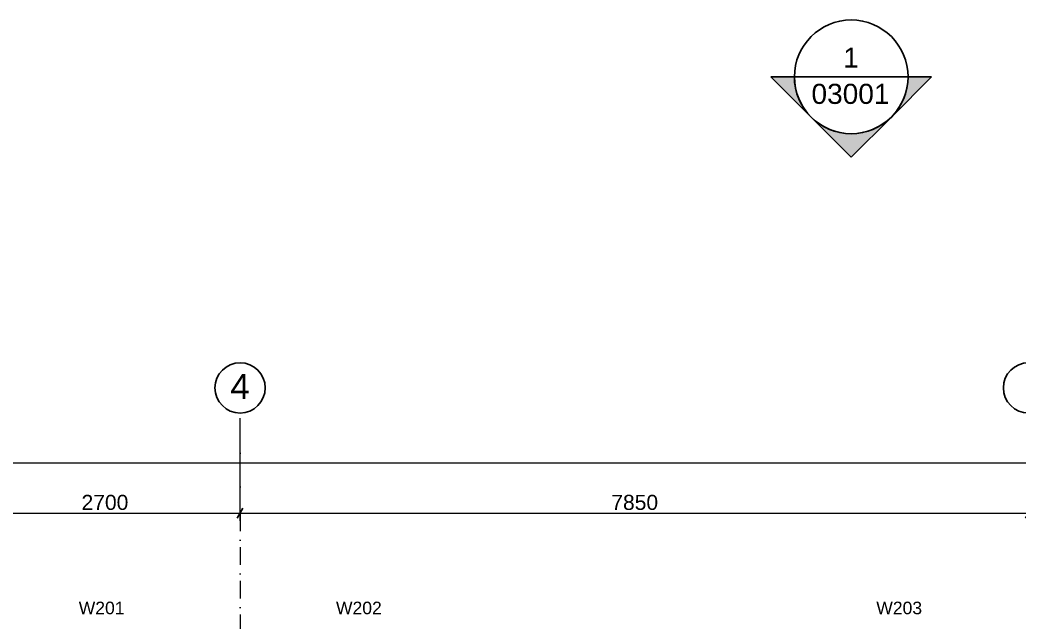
# Model space of a CAD drawing. Header units: millimetres. Extents: x -14278 to 103595, y -22378 to 34603.
# Drawn here: x 68198 to 78146, y -2077 to 3914 of the extents above; entities that cross this region are included whole.
import ezdxf
from ezdxf.enums import TextEntityAlignment as Align

# ---------------------------------------------------------------- set-up
doc = ezdxf.new("R2010")
doc.units = ezdxf.units.MM
doc.header["$MEASUREMENT"] = 0
doc.linetypes.add('Dot & Dashed', pattern=[335.138881, 176.388884, -88.194442, 0, -70.555556])
for name, color, linetype in [('A-Zz_20_10_90-T_TextWindow', 7, 'Continuous'), ('A-Zz_60_50_30-P_MarkerElevation', 7, 'Continuous'), ('NewA-Zz_20_20-D_DimensionGrid', 7, 'Continuous'), ('NewA-Zz_35_40_80-M_GridStructural', 7, 'Continuous')]:
    doc.layers.add(name, color=color, linetype=linetype)
doc.styles.add('GENERATED_STYLE_1', font='')
doc.styles.get('GENERATED_STYLE_1').set_extended_font_data('Arial')
doc.dimstyles.new('GENERATED_STYLE__2', dxfattribs={"dimtxt": 150, "dimasz": 76, "dimexe": 0.18, "dimexo": 300, "dimgap": 0.09, "dimtad": 1, "dimtih": 1, "dimtoh": 1, "dimdec": 0, "dimzin": 0, "dimdsep": 46, "dimtxsty": 'GENERATED_STYLE_1', "dimblk": 'ARROWHEAD_2', "dimblk1": 'ARROWHEAD_2', "dimblk2": 'ARROWHEAD_2', "dimcen": 0.09, "dimclrd": 6, "dimclre": 6, "dimclrt": 7, "dimazin": 0, "dimtfac": 1, "dimtdec": 4, "dimtmove": 0, "dimatfit": 3, "dimfxl": 0, "dimtolj": 1, "dimtzin": 0, "dimarcsym": 0})

# ---------------------------------------------------------------- blocks, each defined once
blk = doc.blocks.new('Standard grid marker')
at = {"layer": 'NewA-Zz_35_40_80-M_GridStructural', "color": 6, "linetype": 'Dot & Dashed', "lineweight": 13}
for q in [(18130.8, 0), (0, 0)]:
    blk.add_line((1000, 0), q, dxfattribs=at)
at = {"layer": 'NewA-Zz_35_40_80-M_GridStructural', "linetype": 'Continuous'}
blk.add_circle((-250, 0), 250, dxfattribs=at)
at = {"layer": 'NewA-Zz_35_40_80-M_GridStructural', "color": 6, "linetype": 'Dot & Dashed', "lineweight": 13}
blk.add_point((1000, 0), dxfattribs=at)
blk.add_point((1000, 0), dxfattribs=at)
at = {"layer": 'NewA-Zz_35_40_80-M_GridStructural', "style": 'GENERATED_STYLE_1'}
blk.add_attdef('AC_MarkerText_1', text='', height=250, rotation=90, dxfattribs=at).set_placement((-250, 14.3), align=Align.MIDDLE_CENTER)
blk = doc.blocks.new('*D1028', base_point=(62039.5, -17767.3))
at = {"layer": 'NewA-Zz_20_20-D_DimensionGrid', "color": 6, "linetype": 'Continuous', "lineweight": 13}
for p, q in [((61739.5, -568.4), (61739.5, -297)), ((97189.5, -568.4), (97189.5, -297)), ((61690.6, -493.4), (61739.5, -493.4)), ((61739.5, -493.4), (97189.5, -493.4)), ((97189.5, -493.4), (97238.4, -493.4))]:
    blk.add_line(p, q, dxfattribs=at)
at = {"layer": 'NewA-Zz_20_20-D_DimensionGrid', "linetype": 'Continuous'}
for p, q in [((61768.4, -443.4), (61710.6, -543.4)), ((97160.6, -543.4), (97218.4, -443.4))]:
    blk.add_line(p, q, dxfattribs=at)
at = {"layer": 'NewA-Zz_20_20-D_DimensionGrid', "insert": (79178.5, -463.4), "char_height": 150, "attachment_point": 7, "style": 'GENERATED_STYLE_1'}
blk.add_mtext('\\A1;{\\fArial|b0|i0|c0|p34;35450}', dxfattribs=at)
blk = doc.blocks.new('ARROWHEAD_2')
at = {"color": 0, "linetype": 'Continuous', "lineweight": 0}
for p, q in [((0, 0), (-1, 0)), ((-0.38, -0.66), (0.38, 0.66))]:
    blk.add_line(p, q, dxfattribs=at)
blk = doc.blocks.new('*D1032', base_point=(62039.5, -17767.3))
at = {"layer": 'NewA-Zz_20_20-D_DimensionGrid', "color": 6, "linetype": 'Continuous', "lineweight": 13}
for p, q in [((67689.5, -1068.4), (67689.5, -47)), ((70389.5, -1068.4), (70389.5, -47)), ((63939.5, -993.4), (67689.5, -993.4)), ((67689.5, -993.4), (70389.5, -993.4))]:
    blk.add_line(p, q, dxfattribs=at)
at = {"layer": 'NewA-Zz_20_20-D_DimensionGrid', "linetype": 'Continuous'}
for p, q in [((67718.4, -943.4), (67660.6, -1043.4)), ((70418.4, -943.4), (70360.6, -1043.4))]:
    blk.add_line(p, q, dxfattribs=at)
at = {"layer": 'NewA-Zz_20_20-D_DimensionGrid', "insert": (68810.7, -963.4), "char_height": 150, "attachment_point": 7, "style": 'GENERATED_STYLE_1'}
blk.add_mtext('\\A1;{\\fArial|b0|i0|c0|p34;2700}', dxfattribs=at)
blk = doc.blocks.new('*D1033', base_point=(62039.5, -17767.3))
at = {"layer": 'NewA-Zz_20_20-D_DimensionGrid', "color": 6, "linetype": 'Continuous', "lineweight": 13}
for p, q in [((70389.5, -1068.4), (70389.5, -47)), ((78239.5, -1068.4), (78239.5, -47)), ((70389.5, -993.4), (78239.5, -993.4))]:
    blk.add_line(p, q, dxfattribs=at)
at = {"layer": 'NewA-Zz_20_20-D_DimensionGrid', "linetype": 'Continuous'}
for p, q in [((70418.4, -943.4), (70360.6, -1043.4)), ((78268.4, -943.4), (78210.6, -1043.4))]:
    blk.add_line(p, q, dxfattribs=at)
at = {"layer": 'NewA-Zz_20_20-D_DimensionGrid', "insert": (74085.7, -963.4), "char_height": 150, "attachment_point": 7, "style": 'GENERATED_STYLE_1'}
blk.add_mtext('\\A1;{\\fArial|b0|i0|c0|p34;7850}', dxfattribs=at)
blk = doc.blocks.new('Elevation_6_2', base_point=(54226.9, 3348.1))
at = {"layer": 'A-Zz_60_50_30-P_MarkerElevation', "linetype": 'Continuous'}
for points in [[(75674.4, 3348.1), (75908.8, 3348.1, 0.198912), (76074.4, 2948.1)], [(77274.4, 3348.1), (77040.1, 3348.1, -0.198912), (76874.4, 2948.1)], [(76074.4, 2948.1, 0.414214), (76874.4, 2948.1), (76474.4, 2548.1)]]:
    blk.add_hatch(color=256, dxfattribs=at).paths.add_polyline_path(points)
for p, q in [((76074.4, 2948.1), (75674.4, 3348.1)), ((75674.4, 3348.1), (75908.8, 3348.1)), ((77040.1, 3348.1), (75908.8, 3348.1)), ((76874.4, 2948.1), (77274.4, 3348.1)), ((77274.4, 3348.1), (77040.1, 3348.1)), ((76474.4, 2548.1), (76074.4, 2948.1)), ((76874.4, 2948.1), (76474.4, 2548.1))]:
    blk.add_line(p, q, dxfattribs=at)
blk.add_circle((76474.4, 3348.1), 565.7, dxfattribs=at)
for start, end in [(180, 225), (315, 0), (225, 315)]:
    blk.add_arc((76474.4, 3348.1), 565.7, start, end, dxfattribs=at)
at = {"layer": 'A-Zz_60_50_30-P_MarkerElevation', "char_height": 200, "attachment_point": 9, "style": 'GENERATED_STYLE_1'}
for s, insert in [('\\A1;{\\fArial|b0|i0|c0|p34;1}', (76550.7, 3439.5)), ('\\A1;{\\fArial|b0|i0|c0|p34;03001}', (76855.8, 3076))]:
    blk.add_mtext(s, dxfattribs=dict(at, insert=insert))
blk = doc.blocks.new('Label_145_2', base_point=(68585.7, -1795.7))
at = {"layer": 'A-Zz_20_10_90-T_TextWindow', "insert": (69010.7, -1874.2), "char_height": 125, "attachment_point": 2, "style": 'GENERATED_STYLE_1'}
blk.add_mtext('\\fArial|b0|i0|c0|p34;W201\\fArial|b0|i0|c0|p34;\\fArial|b0|i0|c0|p34;\\fArial|b0|i0|c0|p34;\\fArial|b0|i0|c0|p34;\\fArial|b0|i0|c0|p34;\\fArial|b0|i0|c0|p34;\\fArial|b0|i0|c0|p34;\\fArial|b0|i0|c0|p34;\\fArial|b0|i0|c0|p34;\\fArial|b0|i0|c0|p34;\\fArial|b0|i0|c0|p34;\\fArial|b0|i0|c0|p34;\\fArial|b0|i0|c0|p34;\\fArial|b0|i0|c0|p34;\\fArial|b0|i0|c0|p34;\\fArial|b0|i0|c0|p34;\\fArial|b0|i0|c0|p34;\\fArial|b0|i0|c0|p34;\\fArial|b0|i0|c0|p34;\\fArial|b0|i0|c0|p34;\\fArial|b0|i0|c0|p34;\\fArial|b0|i0|c0|p34;\\fArial|b0|i0|c0|p34;\\fArial|b0|i0|c0|p34;\\fArial|b0|i0|c0|p34;\\fArial|b0|i0|c0|p34;\\fArial|b0|i0|c0|p34;\\fArial|b0|i0|c0|p34;\\fArial|b0|i0|c0|p34;}', dxfattribs=at)
blk = doc.blocks.new('Label_146_2', base_point=(71147.3, -1795.7))
at = {"layer": 'A-Zz_20_10_90-T_TextWindow', "insert": (71572.3, -1874.2), "char_height": 125, "attachment_point": 2, "style": 'GENERATED_STYLE_1'}
blk.add_mtext('\\fArial|b0|i0|c0|p34;W202\\fArial|b0|i0|c0|p34;\\fArial|b0|i0|c0|p34;\\fArial|b0|i0|c0|p34;\\fArial|b0|i0|c0|p34;\\fArial|b0|i0|c0|p34;\\fArial|b0|i0|c0|p34;\\fArial|b0|i0|c0|p34;\\fArial|b0|i0|c0|p34;\\fArial|b0|i0|c0|p34;\\fArial|b0|i0|c0|p34;\\fArial|b0|i0|c0|p34;\\fArial|b0|i0|c0|p34;\\fArial|b0|i0|c0|p34;\\fArial|b0|i0|c0|p34;\\fArial|b0|i0|c0|p34;\\fArial|b0|i0|c0|p34;\\fArial|b0|i0|c0|p34;\\fArial|b0|i0|c0|p34;\\fArial|b0|i0|c0|p34;\\fArial|b0|i0|c0|p34;\\fArial|b0|i0|c0|p34;\\fArial|b0|i0|c0|p34;\\fArial|b0|i0|c0|p34;\\fArial|b0|i0|c0|p34;\\fArial|b0|i0|c0|p34;\\fArial|b0|i0|c0|p34;\\fArial|b0|i0|c0|p34;\\fArial|b0|i0|c0|p34;\\fArial|b0|i0|c0|p34;}', dxfattribs=at)
blk = doc.blocks.new('Label_147_2', base_point=(76527.3, -1795.7))
at = {"layer": 'A-Zz_20_10_90-T_TextWindow', "insert": (76952.3, -1874.2), "char_height": 125, "attachment_point": 2, "style": 'GENERATED_STYLE_1'}
blk.add_mtext('\\fArial|b0|i0|c0|p34;W203\\fArial|b0|i0|c0|p34;\\fArial|b0|i0|c0|p34;\\fArial|b0|i0|c0|p34;\\fArial|b0|i0|c0|p34;\\fArial|b0|i0|c0|p34;\\fArial|b0|i0|c0|p34;\\fArial|b0|i0|c0|p34;\\fArial|b0|i0|c0|p34;\\fArial|b0|i0|c0|p34;\\fArial|b0|i0|c0|p34;\\fArial|b0|i0|c0|p34;\\fArial|b0|i0|c0|p34;\\fArial|b0|i0|c0|p34;\\fArial|b0|i0|c0|p34;\\fArial|b0|i0|c0|p34;\\fArial|b0|i0|c0|p34;\\fArial|b0|i0|c0|p34;\\fArial|b0|i0|c0|p34;\\fArial|b0|i0|c0|p34;\\fArial|b0|i0|c0|p34;\\fArial|b0|i0|c0|p34;\\fArial|b0|i0|c0|p34;\\fArial|b0|i0|c0|p34;\\fArial|b0|i0|c0|p34;\\fArial|b0|i0|c0|p34;\\fArial|b0|i0|c0|p34;\\fArial|b0|i0|c0|p34;\\fArial|b0|i0|c0|p34;\\fArial|b0|i0|c0|p34;}', dxfattribs=at)

msp = doc.modelspace()

# ---------------------------------------------------------------- block references
at = {"layer": 'A-Zz_20_10_90-T_TextWindow', "color": 6, "linetype": 'Continuous', "lineweight": 13}
for name, p in [('Label_145_2', (68585.7, -1795.7)), ('Label_146_2', (71147.3, -1795.7)), ('Label_147_2', (76527.3, -1795.7))]:
    msp.add_blockref(name, p, dxfattribs=at)
at = {"layer": 'A-Zz_60_50_30-P_MarkerElevation', "color": 82, "lineweight": 13}
msp.add_blockref('Elevation_6_2', (54226.9, 3348.1), dxfattribs=at)
at = {"layer": 'NewA-Zz_35_40_80-M_GridStructural', "color": 1, "linetype": 'Continuous', "lineweight": 18}
ref = msp.add_blockref('Standard grid marker', (70389.5, 3), dxfattribs=dict(at, zscale=1000, rotation=270))
ref.add_attrib('AC_MarkerText_1', '4', dxfattribs={"color": 7, "height": 250, "rotation": 360, "style": 'GENERATED_STYLE_1'}).set_placement((70389.5, 267.3), align=Align.MIDDLE_CENTER)
at = {"layer": 'NewA-Zz_35_40_80-M_GridStructural', "color": 1, "linetype": 'Continuous', "lineweight": 18, "zscale": 1000, "rotation": 270}
msp.add_blockref('Standard grid marker', (78239.5, 3), dxfattribs=at)

# ---------------------------------------------------------------- dimensions: what is measured, and where the dimension line sits
at = {"layer": 'NewA-Zz_20_20-D_DimensionGrid', "color": 6, "linetype": 'Continuous', "lineweight": 13}
for base, p1, p2, picture, middle in [((70389.5, -993.4), (67689.5, 253), (70389.5, 253), '*D1032', (69046.2, -888.4)), ((78239.5, -993.4), (70389.5, 253), (78239.5, 253), '*D1033', (74321.2, -888.4)), ((97189.5, -493.4), (61739.5, 3), (97189.5, 3), '*D1028', (79472.8, -388.4))]:
    dim = msp.add_linear_dim(base=base, p1=p1, p2=p2, dimstyle='GENERATED_STYLE__2', dxfattribs=at)
    dim.commit()
    dim.dimension.update_dxf_attribs({"geometry": picture, "text_midpoint": middle, "dimtype": 160})

doc.saveas('drawing.dxf')
